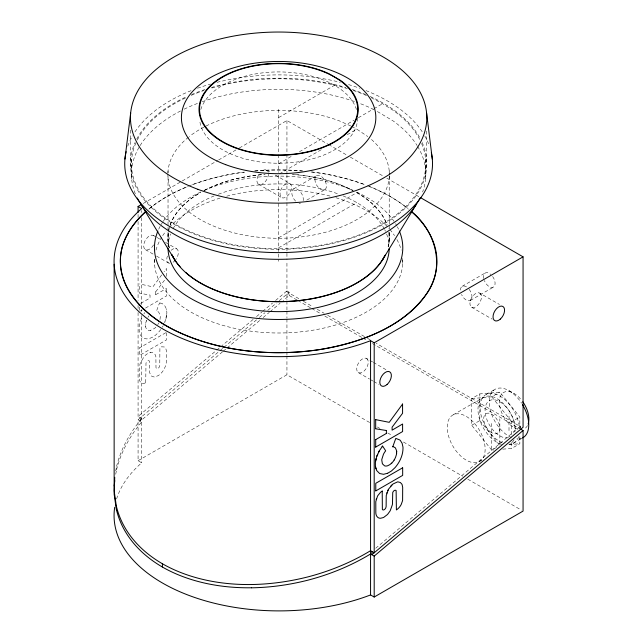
<?xml version="1.0" encoding="UTF-8"?>
<svg xmlns="http://www.w3.org/2000/svg" width="643" height="643" viewBox="0 0 643 643"><rect width="100%" height="100%" fill="white"/><g stroke="black" fill="none" stroke-linecap="round" stroke-linejoin="round"><path stroke-width="0.48" stroke-dasharray="3.21 2.41" d="M491.75 423.48L491.75 450.156L493.752 449.979M509.007 430.585L509.007 413.513M139.523 310.231L139.523 306.984M145.736 382.561L145.993 363.126A1.792 1.037 -60 0 1 146.138 362.797L146.25 362.58A9.251 5.345 -60 0 1 146.435 362.258L147.528 361.069A2.66 1.535 -60 0 1 147.866 360.876L148.372 360.715A1.849 1.069 -60 0 1 148.613 360.707L148.758 360.723A1.921 1.109 -60 0 1 148.967 360.787L149.264 360.98A1.784 1.029 -60 0 1 149.409 361.157L149.578 361.623A2.017 1.165 -60 0 1 149.618 361.905L149.642 371.984A8.681 5.015 -60 0 0 149.739 372.691L150.526 374.893L151.796 376.268A22.143 12.788 -60 0 0 152.27 376.541L154.272 376.983A7.515 4.34 -60 0 0 154.883 376.935L158.299 375.6A8.793 5.072 -60 0 0 158.853 375.231L161.514 372.819A8.078 4.662 -60 0 0 162.004 372.241L162.486 371.638A8.15 4.702 -60 0 0 162.936 371.011L163.234 370.577A8.142 4.702 -60 0 0 163.652 369.918A27.311 15.77 -60 0 0 164.045 369.235A8.11 4.686 -60 0 0 164.407 368.543L165.243 366.647A8.021 4.63 -60 0 0 165.5 365.931L165.725 365.216A8.086 4.67 -60 0 0 165.91 364.509L166.063 363.801A7.829 4.517 -60 0 0 166.183 363.11L166.264 362.427A8.753 5.056 -60 0 0 166.304 361.76L166.312 350.459L165.79 348.482L164.648 347.188A16.935 9.782 -60 0 0 164.286 346.979L161.618 346.818A6.189 3.577 -60 0 0 161.12 346.971L159.906 347.55L159.769 365.883A1.833 1.061 -60 0 1 159.681 366.172L159.384 366.84A10.73 6.197 -60 0 1 159.231 367.113L159.118 367.29A1.808 1.045 -60 0 1 158.869 367.627L158.082 368.335A3.36 1.937 -60 0 1 157.8 368.495L157.053 368.696A7.411 4.284 -60 0 1 156.828 368.672L156.53 368.552A1.897 1.093 -60 0 1 156.321 368.383L156.008 367.659A2.17 1.254 -60 0 1 155.984 367.378L155.895 356.704L155.1 354.502L153.83 353.136A21.926 12.659 -60 0 0 153.364 352.862C150.181 351.488 146.829 353.763 144.659 355.981A7.394 4.268 -60 0 0 144.056 356.64L140.246 363.319A7.612 4.397 -60 0 0 139.989 364.171L139.451 367.474L139.523 380.198A6.221 3.593 -60 0 0 139.635 380.704L140.857 382.77A6.269 3.625 -60 0 0 141.187 383.019L141.677 383.284A5.666 3.271 -60 0 0 142.079 383.405L142.955 383.501A16.252 9.38 -60 0 0 143.413 383.469L144.386 383.26A6.647 3.842 -60 0 0 145.053 383.003L145.752 382.714M166.352 332.72L166.368 339.986L139.459 355.442L139.467 347.831M166.457 276.369L166.473 268.485L164.069 271.716M166.77 314.057C167.445 310.673 165.364 302.853 159.48 302.925M155.919 327.094L155.084 327.93A7.234 4.179 -60 0 1 154.433 328.501L149.835 330.615A6.832 3.938 -60 0 1 149.305 330.615L147.078 329.722L145.736 327.496A20.488 11.831 -60 0 1 145.599 326.917L145.463 324.522A19.885 11.478 -60 0 1 145.535 323.807L146.644 319.804M145.463 324.522L145.463 325.061M166.738 314.58L164.761 322.432M155.743 294.775L155.727 291.673M166.617 315.633L166.424 316.83M146.162 321.17L146.355 320.56M166.039 318.51L165.926 318.928M115.716 470.957L116.6 466.416M115.716 474.245L116.6 469.695M166.336 317.288L166.143 318.092M164.962 321.862L164.801 322.288M165.806 319.346L165.685 319.764M159.978 319.563L160.356 316.051A6.848 3.954 -60 0 0 160.284 315.327L158.66 312.096A21.814 12.595 -60 0 0 158.21 311.783L157.728 311.525A7.692 4.437 -60 0 0 157.197 311.365L156.434 311.268L159.504 302.99L160.051 303.046M163.234 325.663L162.349 327.191M147.914 317.361L148.525 316.436A7.636 4.405 -60 0 1 149.015 315.777M158.708 322.987L157.776 324.627M143.928 313.888L144.788 312.602M160.83 329.481C157.527 333.934 152.97 338.314 147.191 338.853A36.378 21.002 -60 0 1 146.21 338.853C141.138 338.684 138.784 333.018 139.129 328.589A13.905 8.029 -60 0 1 139.193 327.287L140.013 322.706L141.725 317.988A13.889 8.021 -60 0 1 142.4 316.589M161.69 274.931L152.897 286.866L139.555 283.941M155.751 291.745L165.484 278.958M141.709 418.569L138.076 416.479L216.016 350.732M216.779 350.089L219.842 347.509M220.605 346.866L253.463 319.153M256.517 316.573L261.87 312.064M262.633 311.413L272.568 303.038M275.622 300.458L286.939 290.909L286.939 260.841M116.6 498.976A165.066 95.301 0 0 1 141.709 462.807L138.076 460.709L138.076 419.758L219.416 351.15M220.179 350.507L223.25 347.919M224.021 347.268L256.533 319.836M259.314 317.497L264.94 312.747M267.761 310.376L276.402 303.078M279.271 300.667L288.627 292.766L289.254 295.531L283.113 300.707M222.494 351.842L140.383 421.093L140.383 417.813M223.258 351.191L226.328 348.602M227.1 347.959L260.094 320.126M263.164 317.538L269.304 312.353M270.068 311.71L280.043 303.295M375.705 548.246L520.131 426.422L376.203 343.33M148.854 209.152C160.453 199.434 173.915 192.12 187.941 186.534M278.628 117.581L334.545 85.294M143.268 203.469L181.35 181.487M182.218 180.98L217.704 160.493M218.564 159.994L238.473 148.501M239.341 148.003L286.939 120.522L327.745 144.072M278.628 163.748L292.485 155.743M299.421 151.74L354.004 120.225M358.336 117.725L373.061 109.222M373.929 108.723L383.397 103.258M279.496 173.827L321.203 149.747M347.276 134.692L356.833 129.179L367.78 136.549M293.489 188.946L316.589 175.603M306.791 200.126L324.755 189.757M140.664 303.408L150.02 298.006L150.02 295.049L139.547 293.224L139.555 284.021M155.743 294.695L166.416 288.458M145.527 308.069L166.433 295.997L166.441 288.522M140.375 311.035L142.376 309.886M278.628 237.773L356.833 192.627L364.798 197.626L371.501 202.955A110.741 63.938 0 0 1 387.118 224.954M278.628 247.78L356.833 202.633M165.781 332.72L139.467 347.911M138.076 460.709L286.939 374.765L371.276 423.456M462.14 286.32L485.248 272.978M470.314 300.466L493.414 287.132M496.597 447.351L491.75 450.156L471.737 425.264L471.737 398.588L479.823 393.918L499.836 392.134L519.841 417.018L519.841 428.881M486.309 394.376L495.48 389.079M453.219 414.799L483.946 397.061M471.737 398.588L491.75 396.795L499.836 392.134M471.737 425.264L479.823 420.594L479.823 393.918M511.756 434.531L511.756 421.687L519.841 417.018M479.156 461.666A26.789 15.472 60 0 0 471.665 420.45A26.789 15.472 60 0 0 447.745 432.578A26.789 15.472 60 0 0 479.156 461.666L481.72 460.187M513.355 443.244L521.69 438.43M502.754 449.176L511.756 448.372L519.841 443.702L519.841 435.793M192.41 184.662C209.787 178.4 227.863 173.988 246.237 171.978M150.832 330.438L150.382 330.534M150.333 352.533L150.824 352.468M508.838 444.683L519.841 443.702M254.829 170.982L270.341 170.041L286.907 170.041L302.419 170.982M311.019 171.978C329.393 173.988 347.461 178.4 364.846 184.662A158.307 91.394 0 0 0 310.73 171.818M369.315 186.534C383.332 192.12 396.795 199.434 408.393 209.152M371.26 97.704L382.593 103.724L393.018 110.266A147.199 84.98 0 0 1 419.975 140.037M373.872 109.672L371.26 108.289A147.199 84.98 0 0 0 358.794 103.057M377.361 111.528L393.018 120.852A147.199 84.98 0 0 1 417.114 145.543M350.765 125.956L338.941 120.707A110.741 63.938 0 0 0 189.412 136.445M351.633 126.414L356.833 129.179M352.501 190.328L338.941 184.155A110.741 63.938 0 0 0 293.079 174.39M509.007 390.703L514.103 393.5M328.613 144.579L346.842 155.1M350.314 157.109L383.3 176.15M386.773 178.159L418.89 196.702M266.765 170.138L270.189 172.115M275.325 175.081L289.872 183.472A8.166 4.718 -60 0 1 287.284 196.131A8.166 4.718 -60 0 1 280.211 192.048A8.166 4.718 -60 0 1 289.872 183.472M479.782 293.12A8.166 4.718 -60 0 1 477.194 305.771A8.166 4.718 -60 0 1 470.121 301.688A8.166 4.718 -60 0 1 479.782 293.12L499.466 304.485M258.599 184.284L281.706 197.626M471.616 307.266L492.152 319.129M286.939 290.909L289.254 292.243L289.254 295.531M286.32 291.432L299.035 298.778M303.367 301.278L312.908 306.783M317.24 309.291L324.176 313.294M327.649 315.295L366.663 337.824M367.531 338.322L370.135 339.825M297.058 300.032L286.939 294.197L286.939 300.16M297.926 300.538L310.931 308.045M311.799 308.544L320.463 313.551M324.803 316.051L362.081 337.575M362.949 338.081L367.29 340.581M372.49 343.587L519.022 428.182M153.556 235.499L156.128 236.978M156.98 237.476L160.404 239.453M165.54 242.411L176.664 248.833M366.574 358.481A8.166 4.718 -60 0 1 363.986 371.132A8.166 4.718 -60 0 1 356.913 367.049A8.166 4.718 -60 0 1 366.574 358.481L372.562 361.937M373.422 362.435L387.11 370.336M145.39 249.645L153.09 254.089M156.514 256.067L168.49 262.987M358.408 372.627L369.532 379.048M370.384 379.547L372.956 381.026M373.808 381.524L378.944 384.49M377.369 426.968L379.973 428.471M387.801 432.996L392.15 435.504M403.45 442.03L462.574 476.166M467.782 479.172L521.336 510.092M138.076 419.758L141.709 421.856M491.75 396.795L511.756 421.687M479.823 420.594L499.836 445.486L499.836 418.81M166.505 309.693L166.336 309.09M145.479 326.089L145.527 326.515M520.131 426.422L520.75 429.186M520.75 425.899L520.75 427.539M511.756 442.44L511.756 448.372M426.598 131.092L426.598 168.225M425.618 159.295L425.618 178.778M402.614 260.23L402.614 265.061M389.216 170.982L389.216 174.952M389.216 175.941L389.216 225.508M389.216 226.256L389.216 228.482M389.216 232.203L389.216 241.125M389.071 234.438L389.071 245.12M286.939 120.522L286.939 173.642M286.939 174.647L286.939 259.836M286.939 301.157L286.939 310.111M286.939 311.108L286.939 318.068M286.939 319.065L286.939 350.893M286.939 351.882L286.939 354.872M286.939 355.86L286.939 374.765M278.628 109.326L278.628 153.709M278.628 154.714L278.628 172.404M278.628 175.322L278.628 261.315M168.177 234.438L168.177 247.121M168.032 170.982L168.032 172.967M168.032 176.929L168.032 226.497M168.032 227.244L168.032 231.456M168.032 232.203L168.032 241.125M154.633 259.266L154.633 265.061M141.709 210.566L141.709 212.568M141.709 217.567L141.709 304.565M141.709 309.564L141.709 311.566M141.709 315.568L141.709 462.807M138.076 214.465L138.076 217.471M138.076 221.465L138.076 300.474M138.076 305.473L138.076 308.471M138.076 312.474L138.076 416.479M131.63 159.295L131.63 178.778M130.65 130.087L130.65 168.225M262.682 170.54A8.166 4.718 -60 0 1 268.26 172.26M268.461 173.875A8.166 4.718 -60 0 1 260.013 184.67A8.166 4.718 -60 0 1 259.37 173.658M116.576 466.416A171.705 118.867 -12.7 0 1 141.725 418.577M469.117 289.286A8.166 4.718 60 0 1 470.483 300.353A8.166 4.718 60 0 1 461.497 294.486M460.452 290.057A8.166 4.718 60 0 1 467.726 287.815M300.458 203.461A8.166 4.718 60 0 1 299.067 203.325M295.595 201.146A8.166 4.718 60 0 1 292.091 190.754A8.166 4.718 60 0 1 299.228 190.585A8.166 4.718 60 0 1 303.15 200.97M116.576 469.695A171.705 118.867 -12.7 0 1 141.725 421.864M153.556 244.927A8.166 4.718 -60 0 1 145.053 249.412A8.166 4.718 -60 0 1 146.162 239.019A8.166 4.718 -60 0 1 154.473 236.351M171.086 250.328A8.166 4.718 -60 0 1 177.814 250.071A8.166 4.718 -60 0 1 175.893 259.459M175.467 260.021A8.166 4.718 -60 0 1 171.086 263.212M169.688 263.357A8.166 4.718 -60 0 1 167.574 255.464M492.642 276.498A8.166 4.718 60 0 1 493.237 287.22A8.166 4.718 60 0 1 484.332 280.501M483.753 278.556A8.166 4.718 60 0 1 490.826 274.473M149.586 208.364A158.307 91.394 0 0 1 244.091 172.115M254.676 170.966A158.307 91.394 0 0 1 302.572 170.966M367.603 185.723A158.307 91.394 0 0 1 407.662 208.364M127.764 146.186A153.894 88.847 0 0 1 132.49 135.89M134.95 131.903A153.894 88.847 0 0 1 191.236 90.607M197.53 88.236A153.894 88.847 0 0 1 210.558 84.064M216.956 82.344A153.894 88.847 0 0 1 340.3 82.344M348.49 84.579A153.894 88.847 0 0 1 359.718 88.236M366.012 90.607A153.894 88.847 0 0 1 422.298 131.903M424.758 135.89A153.894 88.847 0 0 1 429.154 145.27M422.146 142.473A148.179 85.551 0 0 1 278.628 249.291A148.179 85.551 0 0 1 135.102 142.473M136.774 139.025A148.179 85.551 0 0 1 185.377 97.262M191.526 94.537A148.179 85.551 0 0 1 204.988 89.514M211.354 87.52A148.179 85.551 0 0 1 345.894 87.52M352.268 89.514A148.179 85.551 0 0 1 365.722 94.537M370.143 96.466A148.179 85.551 0 0 1 420.474 139.025M158.692 229.229A124.163 71.686 0 0 1 160.766 225.235M161.232 224.439A124.163 71.686 0 0 1 162.711 222.092M163.234 221.321A124.163 71.686 0 0 1 203.035 190.915M203.903 190.537A124.163 71.686 0 0 1 353.345 190.537M356.761 192.072A124.163 71.686 0 0 1 394.014 221.321M395.541 223.66A124.163 71.686 0 0 1 396.932 226.031M397.358 226.826A124.163 71.686 0 0 1 398.556 229.229M357.701 118.063A79.081 45.661 0 0 1 280.284 163.226A79.081 45.661 0 0 1 199.651 119.968M200.793 109.495A79.081 45.661 0 0 1 279.456 71.928A79.081 45.661 0 0 1 356.736 110.435M421.567 143.477A147.199 84.98 0 0 1 277.085 248.72A147.199 84.98 0 0 1 136.445 141.749M137.272 140.037A147.199 84.98 0 0 1 185.996 97.704M191.22 95.373A147.199 84.98 0 0 1 204.072 90.47M211.796 88.027A147.199 84.98 0 0 1 347.405 88.613M353.176 90.47A147.199 84.98 0 0 1 366.92 95.751M417.628 146.379A147.199 84.98 0 0 1 422.604 192M135.319 193.736A147.199 84.98 0 0 1 139.619 146.379M140.134 145.543A147.199 84.98 0 0 1 180.57 110.95M184.163 109.157A147.199 84.98 0 0 1 198.454 103.057M202.183 101.707A147.199 84.98 0 0 1 355.065 101.707M389.345 175.764A110.741 63.938 0 0 1 276.964 238.264A110.741 63.938 0 0 1 167.887 173.851M167.911 172.895A110.741 63.938 0 0 1 188.656 137.047M371.501 139.507A110.741 63.938 0 0 1 389.369 174.808M388.991 232.525A110.741 63.938 0 0 1 388.002 247.78M169.246 247.78A110.741 63.938 0 0 1 168.579 230.62M168.771 229.672A110.741 63.938 0 0 1 169.246 227.775M170.13 224.954A110.741 63.938 0 0 1 200.319 192.57M204.522 190.264A110.741 63.938 0 0 1 264.169 174.39M388.854 232.533A110.604 63.858 0 0 1 387.866 247.764M169.382 247.764A110.604 63.858 0 0 1 168.402 232.533M168.546 231.576A110.604 63.858 0 0 1 169.141 228.731M170.274 224.97A110.604 63.858 0 0 1 200.415 192.627M204.619 190.328A110.604 63.858 0 0 1 265.141 174.398M292.107 174.398A110.604 63.858 0 0 1 352.629 190.328M356.833 192.627A110.604 63.858 0 0 1 386.982 224.97M168.056 246.349A110.604 63.858 0 0 1 170.62 234.036M172.999 228.844A110.604 63.858 0 0 1 214.039 195.946M218.387 194.226A110.604 63.858 0 0 1 338.861 194.226M343.209 195.946A110.604 63.858 0 0 1 384.249 228.844M384.675 229.647A110.604 63.858 0 0 1 385.454 231.255M386.636 234.036A110.604 63.858 0 0 1 389.071 244.436M402.687 258.494A124.163 71.686 0 0 1 279.44 332.994A124.163 71.686 0 0 1 154.505 259.434M155.992 250.095A124.163 71.686 0 0 1 161.706 237.187M162.711 235.619A124.163 71.686 0 0 1 166.095 231.014M169.197 227.437A124.163 71.686 0 0 1 221.296 197.731M226.754 196.187A124.163 71.686 0 0 1 330.494 196.187M335.951 197.731A124.163 71.686 0 0 1 389.256 228.771M389.899 229.511A124.163 71.686 0 0 1 394.537 235.619M396.932 239.558A124.163 71.686 0 0 1 401.256 250.095M517.776 429.235A20.914 12.072 60 0 1 499.426 399.962A20.914 12.072 60 0 1 521.224 399.721M527.477 425.57A20.914 12.072 60 0 1 524.222 428.865M521.915 438.229A27.938 16.131 60 0 1 516.281 438.92M511.482 437.57A27.938 16.131 60 0 1 490.038 396.201A27.938 16.131 60 0 1 521.594 403.209M518.62 436.701A27.938 16.131 60 0 1 509.352 444.289M502.312 442.866A27.938 16.131 60 0 1 480.12 408.86L480.12 405.99A27.938 16.131 60 0 1 499.836 396A27.938 16.131 60 0 1 519.544 428.76M501.628 444.401A26.789 15.472 60 0 1 478.215 413.192A26.789 15.472 60 0 1 495.592 397.904A26.789 15.472 60 0 1 515.855 431.887M514.062 439.699A26.789 15.472 60 0 1 509.883 443.927M508.525 437.642A20.914 12.072 60 0 1 493.535 430.625A20.914 12.072 60 0 1 485.079 411.359L485.079 409.213A20.914 12.072 60 0 1 502.601 403.635A20.914 12.072 60 0 1 513.894 432.2M491.75 432.675L490.738 432.096A11.357 6.559 60 0 1 484.967 414.59A11.357 6.559 60 0 1 498.526 422.419A11.357 6.559 60 0 1 492.755 433.261L491.75 432.675M314.901 179.349A8.166 4.718 60 0 0 323.566 190.127A8.166 4.718 60 0 0 323.566 178.569A8.166 4.718 60 0 0 314.901 179.349"/><path stroke-width="0.96" d="M375.697 447.166L375.705 439.531M375.689 428.712L375.681 419.525M375.785 490.834L375.769 483.311L402.663 467.791M396.393 509.754L396.128 490.625A1.792 1.037 -60 0 0 395.992 490.448L395.879 490.368A9.251 5.345 -60 0 0 395.694 490.255L394.601 490.336A2.66 1.535 -60 0 0 394.263 490.529L393.757 490.955A1.849 1.069 -60 0 0 393.516 491.22L393.363 491.413A1.921 1.109 -60 0 0 393.162 491.71L392.857 492.249A1.784 1.029 -60 0 0 392.72 492.586L392.479 503.686A8.906 5.136 -60 0 1 392.343 504.787L390.325 510.462A22.143 12.788 -60 0 1 389.859 511.281L387.85 514.038A7.515 4.34 -60 0 1 387.239 514.697L383.823 517.31A8.793 5.072 -60 0 1 383.268 517.583L380.616 518.242A8.078 4.662 -60 0 1 380.117 518.226L379.643 518.178A8.15 4.702 -60 0 1 379.185 518.073L378.896 517.977A8.142 4.702 -60 0 1 378.478 517.8A27.311 15.77 -60 0 1 378.084 517.575A8.11 4.686 -60 0 1 377.714 517.302L376.878 516.377A8.021 4.63 -60 0 1 376.629 515.951L376.404 515.493A8.086 4.67 -60 0 1 376.219 514.995L376.059 514.472A7.829 4.517 -60 0 1 375.946 513.91L375.866 513.323A8.753 5.056 -60 0 1 375.825 512.712L375.793 501.62L377.481 496.219A16.935 9.782 -60 0 1 377.843 495.592L380.511 492.353A6.189 3.577 -60 0 1 381.01 491.927L382.223 491.027M382.223 491.107L382.36 509.28A1.833 1.061 -60 0 0 382.448 509.465L382.738 509.795A8.898 5.136 -60 0 0 382.955 509.915L383.011 509.939A1.808 1.045 -60 0 0 383.26 509.987L384.048 509.786A3.36 1.937 -60 0 0 384.321 509.626L385.133 508.894A9.235 5.329 -60 0 0 385.302 508.677L385.599 508.211A1.897 1.093 -60 0 0 385.8 507.801L386.121 506.644A2.17 1.254 -60 0 0 386.138 506.411L386.234 495.624L388.292 489.677A21.926 12.659 -60 0 1 388.766 488.865L392.961 484.01L397.462 481.928A7.394 4.268 -60 0 1 398.073 481.896L400.372 482.539L401.883 484.171A7.612 4.397 -60 0 1 402.14 484.726L402.679 487.41L402.606 500.214A6.221 3.593 -60 0 1 402.494 500.857L401.272 504.329A6.269 3.625 -60 0 1 400.935 504.964L400.452 505.792A5.666 3.271 -60 0 1 400.05 506.379L399.174 507.48A16.252 9.38 -60 0 1 398.708 507.986L397.736 508.902A6.647 3.842 -60 0 1 397.069 509.409L396.393 509.835M386.379 433.535L386.403 430.408M392.752 446.821L395.783 438.405L399.729 439.933A13.889 8.021 -60 0 1 400.404 440.551L402.116 443.292L402.936 446.925A13.905 8.029 -60 0 1 403 448.155C403 454.898 400.099 461.401 395.919 466.593A36.378 21.002 -60 0 1 394.939 467.734L391.442 470.989L387.769 473.192M375.697 447.086L402.606 431.549L402.598 424.01L392.109 430.143L392.101 427.193L402.582 413.272L402.566 404.005M387.616 473.256L383.566 474.301L379.651 473.529L376.669 470.523L375.408 466.255L375.408 462.237L376.677 456.691L379.402 450.679L382.617 446.089L385.687 450.823L384.932 451.796A7.692 4.437 -60 0 0 384.401 452.568L383.919 453.379A21.814 12.595 -60 0 0 383.469 454.207L381.846 459.319A6.848 3.954 -60 0 0 381.773 460.123L382.392 463.78L384.514 465.797A7.579 4.38 -60 0 0 385.053 465.95L385.615 466.046A6.872 3.971 -60 0 0 386.21 466.046L387.046 465.918A7.234 4.179 -60 0 0 387.689 465.741C392.294 463.965 395.252 459.327 396.385 454.697A20.488 11.831 -60 0 0 396.53 453.958L396.659 451.402A19.885 11.478 -60 0 0 396.586 450.767L395.485 448.05A6.824 3.938 -60 0 0 395.148 447.689L393.604 446.853A7.636 4.405 -60 0 0 393.114 446.756L392.777 446.732M375.874 459.665L375.962 459.247M114.735 477.299L114.141 494.057L116.383 509.762M114.189 486.012L114.735 480.586M396.594 453.468L396.643 452.993M124.943 159.094L130.65 113.104M386.813 493.189L387.022 492.506M376.83 456.321L376.975 455.895M376.067 458.829L376.179 458.411M396.659 451.941L396.659 451.402M375.616 460.878L375.793 460.075M402.663 467.871L402.671 475.386L375.785 490.914M377.136 455.477L377.296 455.059M377.465 454.641L377.642 454.223M378.623 452.158L378.84 451.756M376.155 499.49L376.332 498.944M379.057 451.346L379.274 450.944M387.809 490.641L388.147 489.958M382.014 260.688L416.045 204.787M394.529 459.44L394.183 460.01M402.566 404.085L389.232 422.33L375.657 419.622M382.617 446.089L382.079 446.772M390.848 486.028L391.796 485.031M391.748 463.097L391.29 463.523M114.695 507.303A165.066 95.301 0 0 0 194.917 597.556A165.066 95.301 0 0 0 370.561 594.936L374.194 597.034L374.194 556.082L523.064 430.521L520.75 429.186M138.076 212.471L138.076 206.467L141.54 204.466M138.076 206.467L141.709 208.565A165.066 95.301 0 0 0 162.414 328.742A165.066 95.301 0 0 0 370.561 340.694L374.194 342.791L523.064 256.846L523.064 427.233L371.887 554.748L371.887 551.469M375.689 439.627L386.379 433.454M374.194 597.034L523.064 511.089L523.064 430.521M251.566 587.815C270.574 587.501 289.511 584.865 307.925 580.163A171.705 118.867 -12.7 0 0 370.553 553.977L374.194 556.082M375.673 428.809L386.379 430.505M420.626 197.706L523.064 256.846M141.203 204.787L175.234 260.688M375.793 468.273L375.986 468.851M116.383 506.483L114.141 490.778L114.141 264.265M375.697 467.911L375.512 466.939M426.598 113.104L432.305 159.094M374.194 342.791L374.194 552.795L370.561 550.705A171.705 118.867 -12.7 0 1 307.925 576.892C289.511 581.561 270.574 584.222 251.566 584.527A162.293 112.348 -12.7 0 1 162.366 563.734A162.293 112.348 -12.7 0 1 116.439 506.467M370.561 340.694L370.561 594.936M162.414 563.694L162.414 566.973M116.439 509.754A162.293 112.348 -12.7 0 0 162.366 567.013A162.293 112.348 -12.7 0 0 251.574 587.774M431.3 152.608A153.894 88.847 0 0 1 277.816 252.595A153.894 88.847 0 0 1 126.157 151.684M419.975 198.036A147.199 84.98 0 0 1 278.628 259.314A147.199 84.98 0 0 1 137.272 198.036M384.675 255.914A110.604 63.858 0 0 1 294.494 300.972A110.604 63.858 0 0 1 185.867 272.552M180.08 266.765A110.604 63.858 0 0 1 172.179 255.11M385.213 255.134A110.741 63.938 0 0 1 277.905 301.712A110.741 63.938 0 0 1 171.657 254.323M389.224 248.262A110.604 63.858 0 0 1 278.628 311.638A110.604 63.858 0 0 1 168.024 248.262M399.351 231.046A124.163 71.686 0 0 1 278.628 319.467A124.163 71.686 0 0 1 157.897 231.046M522.791 401.779A20.914 12.072 60 0 1 528.16 423.97M522.526 404.688A27.938 16.131 60 0 1 522.526 437.947M122.266 247.016C111.946 285.805 146.588 318.221 179.003 332.343C222.751 352.099 272.399 356.455 319.595 349.591C359.405 342.88 401.963 328.171 426.413 294.068C445.808 267.906 435.761 230.716 411.391 211.531A158.307 91.394 0 0 1 382.481 330.293A158.307 91.394 0 0 1 174.767 330.293A158.307 91.394 0 0 1 145.857 211.531C135.215 221.176 126.309 233.079 122.266 247.016M340.493 80.407L328.726 73.615A79.603 45.958 0 0 0 201.058 98.99A79.603 45.958 0 0 0 296.536 154.111A79.603 45.958 0 0 0 340.493 80.407M500.302 319.113A8.166 4.718 -60 0 0 502.89 306.462A8.166 4.718 -60 0 0 493.221 315.03A8.166 4.718 -60 0 0 500.302 319.113M387.094 384.474A8.166 4.718 -60 0 0 389.682 371.823A8.166 4.718 -60 0 0 380.013 380.391A8.166 4.718 -60 0 0 387.094 384.474M235.555 147.625A79.081 45.661 0 0 0 357.596 111.721A79.081 45.661 0 0 0 242.724 68.648A79.081 45.661 0 0 0 235.555 147.625M225.685 164.648A97.206 56.118 0 0 0 375.697 120.514A97.206 56.118 0 0 0 234.494 67.579A97.206 56.118 0 0 0 225.685 164.648M197.923 189.331A148.179 85.551 0 0 0 426.598 122.057A148.179 85.551 0 0 0 211.354 41.361A148.179 85.551 0 0 0 197.923 189.331"/></g></svg>
